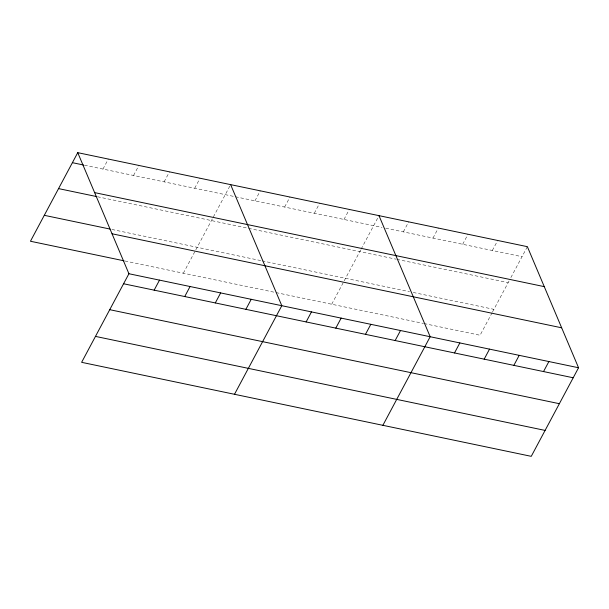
<?xml version="1.0" encoding="UTF-8"?>
<svg xmlns="http://www.w3.org/2000/svg" width="609" height="609" viewBox="0 0 609 609"><rect width="100%" height="100%" fill="white"/><g stroke="black" fill="none" stroke-linecap="round" stroke-linejoin="round"><path stroke-width="0.46" stroke-dasharray="3.04 2.28" d="M102.974 169.074L108.326 159.056M133.546 175.468L138.898 165.45M164.125 181.855L169.469 171.845M194.697 188.25L200.049 178.231M183.324 273.213L195.382 250.626M195.824 249.797L230.621 184.626M254.95 200.848L260.294 190.83M284.624 207.052L289.968 197.034M314.297 213.264L319.649 203.246M343.971 219.468L349.322 209.45M331.699 304.234L343.758 281.655M344.199 280.818L360.695 249.926M361.145 249.089L378.996 215.655M403.325 231.877L408.669 221.859M432.999 238.081L438.343 228.063M462.673 244.285L468.024 234.267M492.346 250.489L497.698 240.471M492.133 312.683L480.075 335.262L424.435 323.63M492.574 311.846L509.071 280.955M510.86 277.605L527.371 246.675M84.445 165.199L381.995 227.416M385.703 228.192L522.02 256.693M97.47 196.745L247.597 228.131M248.525 228.329L395.972 259.16M396.901 259.35L508.18 282.622M111.927 229.464L261.154 260.667M262.083 260.858L409.53 291.688M413.237 292.465L493.914 309.334M124.952 261.002L275.131 292.411M276.06 292.602L423.506 323.432"/><path stroke-width="0.91" d="M77.746 152.661L128.925 273.738L81.629 362.325L531.254 456.339L578.55 367.752L527.371 246.675L77.746 152.661L30.45 241.248L124.023 260.812M154.153 290.15L159.505 280.132M184.725 296.545L190.077 286.527M215.304 302.932L220.648 292.914M245.876 309.326L251.228 299.308M234.503 394.289L281.8 305.703L230.621 184.626M306.121 321.925L311.473 311.907M335.803 328.129L341.147 318.111M365.476 334.333L370.828 324.323M395.15 340.545L400.501 330.527M382.878 425.31L430.175 336.731L378.996 215.655M454.504 352.954L459.848 342.936M484.178 359.158L489.522 349.14M513.851 365.362L519.203 355.344M543.525 371.566L548.876 361.548M72.402 162.679L83.517 165.001M94.639 192.619L544.263 286.633M58.555 188.607L96.542 196.547M44.297 215.32L110.077 229.075M112.041 233.78L561.658 327.802M128.925 273.738L578.55 367.752M123.581 283.756L573.198 377.77M109.734 309.684L559.359 403.698M95.468 336.396L545.093 430.411"/></g></svg>
